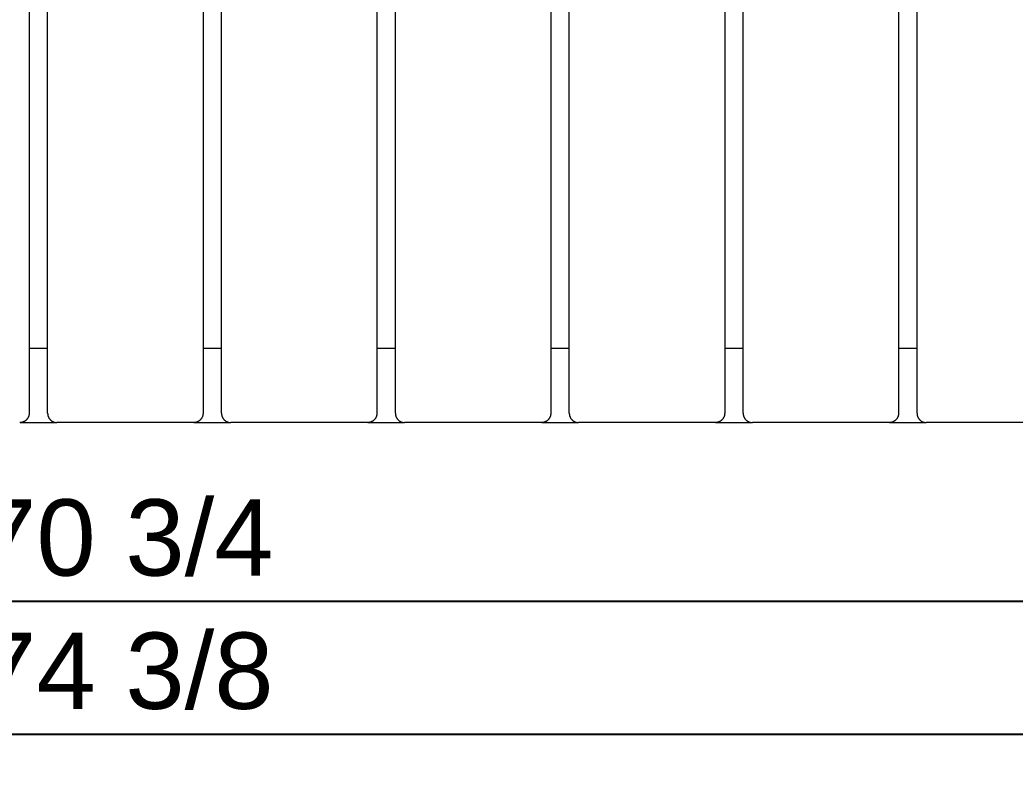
# Model space of a CAD drawing. Header units: inches. Extents: x -6 to 165, y -5 to 126.
# Drawn here: x 38.66 to 59.85, y 38.8 to 55.09 of the extents above; entities that cross this region are included whole.
import ezdxf

# ---------------------------------------------------------------- set-up
doc = ezdxf.new("R2010")
doc.units = ezdxf.units.IN
doc.header["$PDSIZE"] = -1
for name, color, linetype, lineweight in [('ZANO_O', 10, 'Continuous', 0), ('ZANO_R', 7, 'Continuous', 0), ('ZANO_W', 1, 'Continuous', 0)]:
    doc.layers.add(name, color=color, linetype=linetype, lineweight=lineweight)
doc.styles.get("Standard").update_dxf_attribs({"font": 'arial.ttf'})
doc.dimstyles.new('amerykanie', dxfattribs={"dimtxt": 50, "dimasz": 50, "dimexe": 0.5, "dimexo": 0.5, "dimgap": 1, "dimtad": 1, "dimdec": 0, "dimzin": 0, "dimlunit": 5, "dimtxsty": 'Standard', "dimcen": 0.09, "dimclrd": 1, "dimclre": 1, "dimclrt": 1, "dimazin": 0, "dimtfac": 1, "dimtdec": 0, "dimtmove": 0, "dimatfit": 3, "dimfxl": 1, "dimtzin": 0, "dimarcsym": 1})

# ---------------------------------------------------------------- blocks, each defined once
blk = doc.blocks.new('*D364')
at = {"layer": 'Defpoints', "color": 0}
for p in [(3.73, 46.916), (78.085, 46.895), (78.085, 39.887)]:
    blk.add_point(p, dxfattribs=at)
at = {"layer": 'ZANO_W', "color": 1, "lineweight": -2}
for p, q in [((3.73, 46.416), (3.73, 39.387)), ((78.085, 46.395), (78.085, 39.387)), ((4.73, 39.887), (77.085, 39.887))]:
    blk.add_line(p, q, dxfattribs=at)
at = {"layer": 'ZANO_W', "color": 1}
for points in [[(4.73, 40.054), (4.73, 39.72), (3.73, 39.887)], [(77.085, 39.72), (77.085, 40.054), (78.085, 39.887)]]:
    blk.add_solid(points, dxfattribs=at)
at = {"layer": 'ZANO_W', "color": 1, "insert": (40.908, 41.228), "char_height": 1.625, "attachment_point": 5}
blk.add_mtext('74 3/8', dxfattribs=at)
blk = doc.blocks.new('*D368')
at = {"layer": 'Defpoints', "color": 0}
for p in [(5.542, 46.522), (76.274, 46.522), (76.274, 42.723)]:
    blk.add_point(p, dxfattribs=at)
at = {"layer": 'ZANO_O', "color": 1, "lineweight": -2}
for p, q in [((5.542, 46.022), (5.542, 42.223)), ((76.274, 46.022), (76.274, 42.223)), ((6.542, 42.723), (75.274, 42.723))]:
    blk.add_line(p, q, dxfattribs=at)
at = {"layer": 'ZANO_O', "color": 1}
for points in [[(6.542, 42.89), (6.542, 42.556), (5.542, 42.723)], [(75.274, 42.556), (75.274, 42.89), (76.274, 42.723)]]:
    blk.add_solid(points, dxfattribs=at)
at = {"layer": 'ZANO_O', "color": 1, "insert": (40.908, 44.064), "char_height": 1.625, "attachment_point": 5}
blk.add_mtext('70 3/4', dxfattribs=at)

msp = doc.modelspace()

# ---------------------------------------------------------------- linework, layer by layer
at = {"layer": 'ZANO_R'}
for p, q in [((38.85995, 64.0473), (38.85995, 46.71867)), ((39.25378, 46.71867), (39.25378, 64.0473)), ((42.56198, 64.0473), (42.56198, 46.71867)), ((42.95581, 46.71867), (42.95581, 64.0473)), ((46.26401, 64.0473), (46.26401, 46.71867)), ((46.65784, 46.71867), (46.65784, 64.0473)), ((49.96603, 64.0473), (49.96603, 46.71867)), ((50.35987, 46.71867), (50.35987, 64.0473)), ((53.66806, 64.0473), (53.66806, 46.71867)), ((54.06189, 46.71867), (54.06189, 64.0473)), ((57.37009, 64.0473), (57.37009, 46.71867)), ((57.76392, 46.71867), (57.76392, 64.0473)), ((39.25378, 48.09708), (38.85995, 48.09708)), ((42.95581, 48.09708), (42.56198, 48.09708)), ((46.65784, 48.09708), (46.26401, 48.09708)), ((50.35987, 48.09708), (49.96603, 48.09708)), ((54.06189, 48.09708), (53.66806, 48.09708)), ((57.76392, 48.09708), (57.37009, 48.09708)), ((38.83128, 46.61635), (38.82769, 46.61067)), ((38.83468, 46.62216), (38.83128, 46.61635)), ((38.83787, 46.62807), (38.83468, 46.62216)), ((38.84087, 46.63409), (38.83787, 46.62807)), ((38.84365, 46.64021), (38.84087, 46.63409)), ((38.84622, 46.64643), (38.84365, 46.64021)), ((38.84858, 46.65272), (38.84622, 46.64643)), ((38.85072, 46.6591), (38.84858, 46.65272)), ((38.85265, 46.66554), (38.85072, 46.6591)), ((38.85435, 46.67204), (38.85265, 46.66554)), ((38.85583, 46.6786), (38.85435, 46.67204)), ((38.85709, 46.68521), (38.85583, 46.6786)), ((38.85812, 46.69185), (38.85709, 46.68521)), ((38.85892, 46.69853), (38.85812, 46.69185)), ((38.85949, 46.70523), (38.85892, 46.69853)), ((38.85984, 46.71194), (38.85949, 46.70523)), ((38.85995, 46.71867), (38.85984, 46.71194)), ((39.25378, 46.71867), (39.2539, 46.71194)), ((39.2539, 46.71194), (39.25424, 46.70523)), ((39.25424, 46.70523), (39.25482, 46.69853)), ((39.25482, 46.69853), (39.25562, 46.69185)), ((39.25562, 46.69185), (39.25665, 46.68521)), ((39.25665, 46.68521), (39.2579, 46.6786)), ((39.2579, 46.6786), (39.25938, 46.67204)), ((39.25938, 46.67204), (39.26109, 46.66554)), ((39.26109, 46.66554), (39.26301, 46.6591)), ((39.26301, 46.6591), (39.26515, 46.65272)), ((39.26515, 46.65272), (39.26751, 46.64643)), ((39.26751, 46.64643), (39.27009, 46.64021)), ((39.27009, 46.64021), (39.27287, 46.63409)), ((39.27287, 46.63409), (39.27586, 46.62807)), ((39.27586, 46.62807), (39.27906, 46.62216)), ((39.27906, 46.62216), (39.28245, 46.61635)), ((39.28245, 46.61635), (39.28604, 46.61067)), ((42.53331, 46.61635), (42.52972, 46.61067)), ((42.53671, 46.62216), (42.53331, 46.61635)), ((42.5399, 46.62807), (42.53671, 46.62216)), ((42.54289, 46.63409), (42.5399, 46.62807)), ((42.54568, 46.64021), (42.54289, 46.63409)), ((42.54825, 46.64643), (42.54568, 46.64021)), ((42.55061, 46.65272), (42.54825, 46.64643)), ((42.55275, 46.6591), (42.55061, 46.65272)), ((42.55468, 46.66554), (42.55275, 46.6591)), ((42.55638, 46.67204), (42.55468, 46.66554)), ((42.55786, 46.6786), (42.55638, 46.67204)), ((42.55912, 46.68521), (42.55786, 46.6786)), ((42.56014, 46.69185), (42.55912, 46.68521)), ((42.56095, 46.69853), (42.56014, 46.69185)), ((42.56152, 46.70523), (42.56095, 46.69853)), ((42.56186, 46.71194), (42.56152, 46.70523)), ((42.56198, 46.71867), (42.56186, 46.71194)), ((42.95581, 46.71867), (42.95593, 46.71194)), ((42.95593, 46.71194), (42.95627, 46.70523)), ((42.95627, 46.70523), (42.95684, 46.69853)), ((42.95684, 46.69853), (42.95765, 46.69185)), ((42.95765, 46.69185), (42.95867, 46.68521)), ((42.95867, 46.68521), (42.95993, 46.6786)), ((42.95993, 46.6786), (42.96141, 46.67204)), ((42.96141, 46.67204), (42.96311, 46.66554)), ((42.96311, 46.66554), (42.96504, 46.6591)), ((42.96504, 46.6591), (42.96718, 46.65272)), ((42.96718, 46.65272), (42.96954, 46.64643)), ((42.96954, 46.64643), (42.97211, 46.64021)), ((42.97211, 46.64021), (42.9749, 46.63409)), ((42.9749, 46.63409), (42.97789, 46.62807)), ((42.97789, 46.62807), (42.98108, 46.62216)), ((42.98108, 46.62216), (42.98448, 46.61635)), ((42.98448, 46.61635), (42.98807, 46.61067)), ((46.23534, 46.61635), (46.23175, 46.61067)), ((46.23873, 46.62216), (46.23534, 46.61635)), ((46.24193, 46.62807), (46.23873, 46.62216)), ((46.24492, 46.63409), (46.24193, 46.62807)), ((46.2477, 46.64021), (46.24492, 46.63409)), ((46.25028, 46.64643), (46.2477, 46.64021)), ((46.25264, 46.65272), (46.25028, 46.64643)), ((46.25478, 46.6591), (46.25264, 46.65272)), ((46.2567, 46.66554), (46.25478, 46.6591)), ((46.25841, 46.67204), (46.2567, 46.66554)), ((46.25989, 46.6786), (46.25841, 46.67204)), ((46.26114, 46.68521), (46.25989, 46.6786)), ((46.26217, 46.69185), (46.26114, 46.68521)), ((46.26297, 46.69853), (46.26217, 46.69185)), ((46.26355, 46.70523), (46.26297, 46.69853)), ((46.26389, 46.71194), (46.26355, 46.70523)), ((46.26401, 46.71867), (46.26389, 46.71194)), ((46.65784, 46.71867), (46.65795, 46.71194)), ((46.65795, 46.71194), (46.6583, 46.70523)), ((46.6583, 46.70523), (46.65887, 46.69853)), ((46.65887, 46.69853), (46.65967, 46.69185)), ((46.65967, 46.69185), (46.6607, 46.68521)), ((46.6607, 46.68521), (46.66196, 46.6786)), ((46.66196, 46.6786), (46.66344, 46.67204)), ((46.66344, 46.67204), (46.66514, 46.66554)), ((46.66514, 46.66554), (46.66707, 46.6591)), ((46.66707, 46.6591), (46.66921, 46.65272)), ((46.66921, 46.65272), (46.67157, 46.64643)), ((46.67157, 46.64643), (46.67414, 46.64021)), ((46.67414, 46.64021), (46.67693, 46.63409)), ((46.67693, 46.63409), (46.67992, 46.62807)), ((46.67992, 46.62807), (46.68311, 46.62216)), ((46.68311, 46.62216), (46.68651, 46.61635)), ((46.68651, 46.61635), (46.6901, 46.61067)), ((49.93737, 46.61635), (49.93378, 46.61067)), ((49.94076, 46.62216), (49.93737, 46.61635)), ((49.94396, 46.62807), (49.94076, 46.62216)), ((49.94695, 46.63409), (49.94396, 46.62807)), ((49.94973, 46.64021), (49.94695, 46.63409)), ((49.9523, 46.64643), (49.94973, 46.64021)), ((49.95466, 46.65272), (49.9523, 46.64643)), ((49.95681, 46.6591), (49.95466, 46.65272)), ((49.95873, 46.66554), (49.95681, 46.6591)), ((49.96043, 46.67204), (49.95873, 46.66554)), ((49.96191, 46.6786), (49.96043, 46.67204)), ((49.96317, 46.68521), (49.96191, 46.6786)), ((49.9642, 46.69185), (49.96317, 46.68521)), ((49.965, 46.69853), (49.9642, 46.69185)), ((49.96557, 46.70523), (49.965, 46.69853)), ((49.96592, 46.71194), (49.96557, 46.70523)), ((49.96603, 46.71867), (49.96592, 46.71194)), ((50.35987, 46.71867), (50.35998, 46.71194)), ((50.35998, 46.71194), (50.36033, 46.70523)), ((50.36033, 46.70523), (50.3609, 46.69853)), ((50.3609, 46.69853), (50.3617, 46.69185)), ((50.3617, 46.69185), (50.36273, 46.68521)), ((50.36273, 46.68521), (50.36398, 46.6786)), ((50.36398, 46.6786), (50.36547, 46.67204)), ((50.36547, 46.67204), (50.36717, 46.66554)), ((50.36717, 46.66554), (50.36909, 46.6591)), ((50.36909, 46.6591), (50.37124, 46.65272)), ((50.37124, 46.65272), (50.3736, 46.64643)), ((50.3736, 46.64643), (50.37617, 46.64021)), ((50.37617, 46.64021), (50.37895, 46.63409)), ((50.37895, 46.63409), (50.38194, 46.62807)), ((50.38194, 46.62807), (50.38514, 46.62216)), ((50.38514, 46.62216), (50.38853, 46.61635)), ((50.38853, 46.61635), (50.39212, 46.61067)), ((53.63939, 46.61635), (53.6358, 46.61067)), ((53.64279, 46.62216), (53.63939, 46.61635)), ((53.64598, 46.62807), (53.64279, 46.62216)), ((53.64897, 46.63409), (53.64598, 46.62807)), ((53.65176, 46.64021), (53.64897, 46.63409)), ((53.65433, 46.64643), (53.65176, 46.64021)), ((53.65669, 46.65272), (53.65433, 46.64643)), ((53.65883, 46.6591), (53.65669, 46.65272)), ((53.66076, 46.66554), (53.65883, 46.6591)), ((53.66246, 46.67204), (53.66076, 46.66554)), ((53.66394, 46.6786), (53.66246, 46.67204)), ((53.6652, 46.68521), (53.66394, 46.6786)), ((53.66623, 46.69185), (53.6652, 46.68521)), ((53.66703, 46.69853), (53.66623, 46.69185)), ((53.6676, 46.70523), (53.66703, 46.69853)), ((53.66795, 46.71194), (53.6676, 46.70523)), ((53.66806, 46.71867), (53.66795, 46.71194)), ((54.06189, 46.71867), (54.06201, 46.71194)), ((54.06201, 46.71194), (54.06235, 46.70523)), ((54.06235, 46.70523), (54.06293, 46.69853)), ((54.06293, 46.69853), (54.06373, 46.69185)), ((54.06373, 46.69185), (54.06476, 46.68521)), ((54.06476, 46.68521), (54.06601, 46.6786)), ((54.06601, 46.6786), (54.06749, 46.67204)), ((54.06749, 46.67204), (54.0692, 46.66554)), ((54.0692, 46.66554), (54.07112, 46.6591)), ((54.07112, 46.6591), (54.07326, 46.65272)), ((54.07326, 46.65272), (54.07562, 46.64643)), ((54.07562, 46.64643), (54.0782, 46.64021)), ((54.0782, 46.64021), (54.08098, 46.63409)), ((54.08098, 46.63409), (54.08397, 46.62807)), ((54.08397, 46.62807), (54.08717, 46.62216)), ((54.08717, 46.62216), (54.09056, 46.61635)), ((54.09056, 46.61635), (54.09415, 46.61067)), ((57.34142, 46.61635), (57.33783, 46.61067)), ((57.34482, 46.62216), (57.34142, 46.61635)), ((57.34801, 46.62807), (57.34482, 46.62216)), ((57.351, 46.63409), (57.34801, 46.62807)), ((57.35379, 46.64021), (57.351, 46.63409)), ((57.35636, 46.64643), (57.35379, 46.64021)), ((57.35872, 46.65272), (57.35636, 46.64643)), ((57.36086, 46.6591), (57.35872, 46.65272)), ((57.36279, 46.66554), (57.36086, 46.6591)), ((57.36449, 46.67204), (57.36279, 46.66554)), ((57.36597, 46.6786), (57.36449, 46.67204)), ((57.36722, 46.68521), (57.36597, 46.6786)), ((57.36825, 46.69185), (57.36722, 46.68521)), ((57.36906, 46.69853), (57.36825, 46.69185)), ((57.36963, 46.70523), (57.36906, 46.69853)), ((57.36997, 46.71194), (57.36963, 46.70523)), ((57.37009, 46.71867), (57.36997, 46.71194)), ((57.76392, 46.71867), (57.76404, 46.71194)), ((57.76404, 46.71194), (57.76438, 46.70523)), ((57.76438, 46.70523), (57.76495, 46.69853)), ((57.76495, 46.69853), (57.76575, 46.69185)), ((57.76575, 46.69185), (57.76678, 46.68521)), ((57.76678, 46.68521), (57.76804, 46.6786)), ((57.76804, 46.6786), (57.76952, 46.67204)), ((57.76952, 46.67204), (57.77122, 46.66554)), ((57.77122, 46.66554), (57.77315, 46.6591)), ((57.77315, 46.6591), (57.77529, 46.65272)), ((57.77529, 46.65272), (57.77765, 46.64643)), ((57.77765, 46.64643), (57.78022, 46.64021)), ((57.78022, 46.64021), (57.78301, 46.63409)), ((57.78301, 46.63409), (57.786, 46.62807)), ((57.786, 46.62807), (57.78919, 46.62216)), ((57.78919, 46.62216), (57.79259, 46.61635)), ((57.79259, 46.61635), (57.79618, 46.61067)), ((38.66976, 46.52186), (38.66304, 46.52175)), ((38.66741, 46.52175), (39.44633, 46.52175)), ((38.67647, 46.52221), (38.66976, 46.52186)), ((38.68317, 46.52278), (38.67647, 46.52221)), ((38.68985, 46.52358), (38.68317, 46.52278)), ((38.69649, 46.52461), (38.68985, 46.52358)), ((38.7031, 46.52587), (38.69649, 46.52461)), ((38.70966, 46.52735), (38.7031, 46.52587)), ((38.71616, 46.52905), (38.70966, 46.52735)), ((38.72261, 46.53098), (38.71616, 46.52905)), ((38.72898, 46.53312), (38.72261, 46.53098)), ((38.73527, 46.53548), (38.72898, 46.53312)), ((38.74149, 46.53805), (38.73527, 46.53548)), ((38.74761, 46.54084), (38.74149, 46.53805)), ((38.75363, 46.54383), (38.74761, 46.54084)), ((38.75955, 46.54702), (38.75363, 46.54383)), ((38.76535, 46.55042), (38.75955, 46.54702)), ((38.77103, 46.55401), (38.76535, 46.55042)), ((38.77659, 46.55779), (38.77103, 46.55401)), ((38.78202, 46.56176), (38.77659, 46.55779)), ((38.78731, 46.56592), (38.78202, 46.56176)), ((38.79245, 46.57025), (38.78731, 46.56592)), ((38.79744, 46.57475), (38.79245, 46.57025)), ((38.80228, 46.57942), (38.79744, 46.57475)), ((38.80695, 46.58426), (38.80228, 46.57942)), ((38.81145, 46.58925), (38.80695, 46.58426)), ((38.81579, 46.59439), (38.81145, 46.58925)), ((38.81994, 46.59968), (38.81579, 46.59439)), ((38.82391, 46.60511), (38.81994, 46.59968)), ((38.82769, 46.61067), (38.82391, 46.60511)), ((39.28604, 46.61067), (39.28983, 46.60511)), ((39.28983, 46.60511), (39.2938, 46.59968)), ((39.2938, 46.59968), (39.29795, 46.59439)), ((39.29795, 46.59439), (39.30228, 46.58925)), ((39.30228, 46.58925), (39.30679, 46.58426)), ((39.30679, 46.58426), (39.31146, 46.57942)), ((39.31146, 46.57942), (39.31629, 46.57475)), ((39.31629, 46.57475), (39.32129, 46.57025)), ((39.32129, 46.57025), (39.32643, 46.56592)), ((39.32643, 46.56592), (39.33172, 46.56176)), ((39.33172, 46.56176), (39.33714, 46.55779)), ((39.33714, 46.55779), (39.3427, 46.55401)), ((39.3427, 46.55401), (39.34839, 46.55042)), ((39.34839, 46.55042), (39.35419, 46.54702)), ((39.35419, 46.54702), (39.36011, 46.54383)), ((39.36011, 46.54383), (39.36613, 46.54084)), ((39.36613, 46.54084), (39.37225, 46.53805)), ((39.37225, 46.53805), (39.37846, 46.53548)), ((39.37846, 46.53548), (39.38476, 46.53312)), ((39.38476, 46.53312), (39.39113, 46.53098)), ((39.39113, 46.53098), (39.39757, 46.52905)), ((39.39757, 46.52905), (39.40408, 46.52735)), ((39.40408, 46.52735), (39.41064, 46.52587)), ((39.41064, 46.52587), (39.41724, 46.52461)), ((39.41724, 46.52461), (39.42389, 46.52358)), ((39.42389, 46.52358), (39.43056, 46.52278)), ((39.43056, 46.52278), (39.43726, 46.52221)), ((39.43726, 46.52221), (39.44398, 46.52186)), ((39.44398, 46.52186), (39.4507, 46.52175)), ((42.36506, 46.52175), (39.4507, 46.52175)), ((42.37179, 46.52186), (42.36506, 46.52175)), ((42.36943, 46.52175), (43.14836, 46.52175)), ((42.3785, 46.52221), (42.37179, 46.52186)), ((42.3852, 46.52278), (42.3785, 46.52221)), ((42.39188, 46.52358), (42.3852, 46.52278)), ((42.39852, 46.52461), (42.39188, 46.52358)), ((42.40513, 46.52587), (42.39852, 46.52461)), ((42.41169, 46.52735), (42.40513, 46.52587)), ((42.41819, 46.52905), (42.41169, 46.52735)), ((42.42463, 46.53098), (42.41819, 46.52905)), ((42.43101, 46.53312), (42.42463, 46.53098)), ((42.4373, 46.53548), (42.43101, 46.53312)), ((42.44351, 46.53805), (42.4373, 46.53548)), ((42.44963, 46.54084), (42.44351, 46.53805)), ((42.45566, 46.54383), (42.44963, 46.54084)), ((42.46157, 46.54702), (42.45566, 46.54383)), ((42.46738, 46.55042), (42.46157, 46.54702)), ((42.47306, 46.55401), (42.46738, 46.55042)), ((42.47862, 46.55779), (42.47306, 46.55401)), ((42.48405, 46.56176), (42.47862, 46.55779)), ((42.48933, 46.56592), (42.48405, 46.56176)), ((42.49448, 46.57025), (42.48933, 46.56592)), ((42.49947, 46.57475), (42.49448, 46.57025)), ((42.5043, 46.57942), (42.49947, 46.57475)), ((42.50898, 46.58426), (42.5043, 46.57942)), ((42.51348, 46.58925), (42.50898, 46.58426)), ((42.51781, 46.59439), (42.51348, 46.58925)), ((42.52197, 46.59968), (42.51781, 46.59439)), ((42.52594, 46.60511), (42.52197, 46.59968)), ((42.52972, 46.61067), (42.52594, 46.60511)), ((42.98807, 46.61067), (42.99185, 46.60511)), ((42.99185, 46.60511), (42.99582, 46.59968)), ((42.99582, 46.59968), (42.99998, 46.59439)), ((42.99998, 46.59439), (43.00431, 46.58925)), ((43.00431, 46.58925), (43.00881, 46.58426)), ((43.00881, 46.58426), (43.01349, 46.57942)), ((43.01349, 46.57942), (43.01832, 46.57475)), ((43.01832, 46.57475), (43.02331, 46.57025)), ((43.02331, 46.57025), (43.02846, 46.56592)), ((43.02846, 46.56592), (43.03374, 46.56176)), ((43.03374, 46.56176), (43.03917, 46.55779)), ((43.03917, 46.55779), (43.04473, 46.55401)), ((43.04473, 46.55401), (43.05041, 46.55042)), ((43.05041, 46.55042), (43.05622, 46.54702)), ((43.05622, 46.54702), (43.06213, 46.54383)), ((43.06213, 46.54383), (43.06816, 46.54084)), ((43.06816, 46.54084), (43.07428, 46.53805)), ((43.07428, 46.53805), (43.08049, 46.53548)), ((43.08049, 46.53548), (43.08678, 46.53312)), ((43.08678, 46.53312), (43.09316, 46.53098)), ((43.09316, 46.53098), (43.0996, 46.52905)), ((43.0996, 46.52905), (43.10611, 46.52735)), ((43.10611, 46.52735), (43.11266, 46.52587)), ((43.11266, 46.52587), (43.11927, 46.52461)), ((43.11927, 46.52461), (43.12591, 46.52358)), ((43.12591, 46.52358), (43.13259, 46.52278)), ((43.13259, 46.52278), (43.13929, 46.52221)), ((43.13929, 46.52221), (43.146, 46.52186)), ((43.146, 46.52186), (43.15273, 46.52175)), ((46.06709, 46.52175), (43.15273, 46.52175)), ((46.07381, 46.52186), (46.06709, 46.52175)), ((46.07146, 46.52175), (46.85038, 46.52175)), ((46.08053, 46.52221), (46.07381, 46.52186)), ((46.08723, 46.52278), (46.08053, 46.52221)), ((46.0939, 46.52358), (46.08723, 46.52278)), ((46.10055, 46.52461), (46.0939, 46.52358)), ((46.10715, 46.52587), (46.10055, 46.52461)), ((46.11371, 46.52735), (46.10715, 46.52587)), ((46.12022, 46.52905), (46.11371, 46.52735)), ((46.12666, 46.53098), (46.12022, 46.52905)), ((46.13303, 46.53312), (46.12666, 46.53098)), ((46.13933, 46.53548), (46.13303, 46.53312)), ((46.14554, 46.53805), (46.13933, 46.53548)), ((46.15166, 46.54084), (46.14554, 46.53805)), ((46.15768, 46.54383), (46.15166, 46.54084)), ((46.1636, 46.54702), (46.15768, 46.54383)), ((46.1694, 46.55042), (46.1636, 46.54702)), ((46.17509, 46.55401), (46.1694, 46.55042)), ((46.18065, 46.55779), (46.17509, 46.55401)), ((46.18607, 46.56176), (46.18065, 46.55779)), ((46.19136, 46.56592), (46.18607, 46.56176)), ((46.1965, 46.57025), (46.19136, 46.56592)), ((46.2015, 46.57475), (46.1965, 46.57025)), ((46.20633, 46.57942), (46.2015, 46.57475)), ((46.211, 46.58426), (46.20633, 46.57942)), ((46.21551, 46.58925), (46.211, 46.58426)), ((46.21984, 46.59439), (46.21551, 46.58925)), ((46.22399, 46.59968), (46.21984, 46.59439)), ((46.22796, 46.60511), (46.22399, 46.59968)), ((46.23175, 46.61067), (46.22796, 46.60511)), ((46.6901, 46.61067), (46.69388, 46.60511)), ((46.69388, 46.60511), (46.69785, 46.59968)), ((46.69785, 46.59968), (46.702, 46.59439)), ((46.702, 46.59439), (46.70634, 46.58925)), ((46.70634, 46.58925), (46.71084, 46.58426)), ((46.71084, 46.58426), (46.71551, 46.57942)), ((46.71551, 46.57942), (46.72035, 46.57475)), ((46.72035, 46.57475), (46.72534, 46.57025)), ((46.72534, 46.57025), (46.73048, 46.56592)), ((46.73048, 46.56592), (46.73577, 46.56176)), ((46.73577, 46.56176), (46.7412, 46.55779)), ((46.7412, 46.55779), (46.74676, 46.55401)), ((46.74676, 46.55401), (46.75244, 46.55042)), ((46.75244, 46.55042), (46.75824, 46.54702)), ((46.75824, 46.54702), (46.76416, 46.54383)), ((46.76416, 46.54383), (46.77018, 46.54084)), ((46.77018, 46.54084), (46.7763, 46.53805)), ((46.7763, 46.53805), (46.78252, 46.53548)), ((46.78252, 46.53548), (46.78881, 46.53312)), ((46.78881, 46.53312), (46.79519, 46.53098)), ((46.79519, 46.53098), (46.80163, 46.52905)), ((46.80163, 46.52905), (46.80813, 46.52735)), ((46.80813, 46.52735), (46.81469, 46.52587)), ((46.81469, 46.52587), (46.8213, 46.52461)), ((46.8213, 46.52461), (46.82794, 46.52358)), ((46.82794, 46.52358), (46.83462, 46.52278)), ((46.83462, 46.52278), (46.84132, 46.52221)), ((46.84132, 46.52221), (46.84803, 46.52186)), ((46.84803, 46.52186), (46.85476, 46.52175)), ((49.76912, 46.52175), (46.85476, 46.52175)), ((49.77584, 46.52186), (49.76912, 46.52175)), ((49.77349, 46.52175), (50.55241, 46.52175)), ((49.78256, 46.52221), (49.77584, 46.52186)), ((49.78925, 46.52278), (49.78256, 46.52221)), ((49.79593, 46.52358), (49.78925, 46.52278)), ((49.80258, 46.52461), (49.79593, 46.52358)), ((49.80918, 46.52587), (49.80258, 46.52461)), ((49.81574, 46.52735), (49.80918, 46.52587)), ((49.82224, 46.52905), (49.81574, 46.52735)), ((49.82869, 46.53098), (49.82224, 46.52905)), ((49.83506, 46.53312), (49.82869, 46.53098)), ((49.84136, 46.53548), (49.83506, 46.53312)), ((49.84757, 46.53805), (49.84136, 46.53548)), ((49.85369, 46.54084), (49.84757, 46.53805)), ((49.85971, 46.54383), (49.85369, 46.54084)), ((49.86563, 46.54702), (49.85971, 46.54383)), ((49.87143, 46.55042), (49.86563, 46.54702)), ((49.87712, 46.55401), (49.87143, 46.55042)), ((49.88267, 46.55779), (49.87712, 46.55401)), ((49.8881, 46.56176), (49.88267, 46.55779)), ((49.89339, 46.56592), (49.8881, 46.56176)), ((49.89853, 46.57025), (49.89339, 46.56592)), ((49.90352, 46.57475), (49.89853, 46.57025)), ((49.90836, 46.57942), (49.90352, 46.57475)), ((49.91303, 46.58426), (49.90836, 46.57942)), ((49.91754, 46.58925), (49.91303, 46.58426)), ((49.92187, 46.59439), (49.91754, 46.58925)), ((49.92602, 46.59968), (49.92187, 46.59439)), ((49.92999, 46.60511), (49.92602, 46.59968)), ((49.93378, 46.61067), (49.92999, 46.60511)), ((50.39212, 46.61067), (50.39591, 46.60511)), ((50.39591, 46.60511), (50.39988, 46.59968)), ((50.39988, 46.59968), (50.40403, 46.59439)), ((50.40403, 46.59439), (50.40836, 46.58925)), ((50.40836, 46.58925), (50.41287, 46.58426)), ((50.41287, 46.58426), (50.41754, 46.57942)), ((50.41754, 46.57942), (50.42238, 46.57475)), ((50.42238, 46.57475), (50.42737, 46.57025)), ((50.42737, 46.57025), (50.43251, 46.56592)), ((50.43251, 46.56592), (50.4378, 46.56176)), ((50.4378, 46.56176), (50.44322, 46.55779)), ((50.44322, 46.55779), (50.44878, 46.55401)), ((50.44878, 46.55401), (50.45447, 46.55042)), ((50.45447, 46.55042), (50.46027, 46.54702)), ((50.46027, 46.54702), (50.46619, 46.54383)), ((50.46619, 46.54383), (50.47221, 46.54084)), ((50.47221, 46.54084), (50.47833, 46.53805)), ((50.47833, 46.53805), (50.48454, 46.53548)), ((50.48454, 46.53548), (50.49084, 46.53312)), ((50.49084, 46.53312), (50.49721, 46.53098)), ((50.49721, 46.53098), (50.50366, 46.52905)), ((50.50366, 46.52905), (50.51016, 46.52735)), ((50.51016, 46.52735), (50.51672, 46.52587)), ((50.51672, 46.52587), (50.52332, 46.52461)), ((50.52332, 46.52461), (50.52997, 46.52358)), ((50.52997, 46.52358), (50.53665, 46.52278)), ((50.53665, 46.52278), (50.54334, 46.52221)), ((50.54334, 46.52221), (50.55006, 46.52186)), ((50.55006, 46.52186), (50.55678, 46.52175)), ((53.47114, 46.52175), (50.55678, 46.52175)), ((53.47787, 46.52186), (53.47114, 46.52175)), ((53.47552, 46.52175), (54.25444, 46.52175)), ((53.48458, 46.52221), (53.47787, 46.52186)), ((53.49128, 46.52278), (53.48458, 46.52221)), ((53.49796, 46.52358), (53.49128, 46.52278)), ((53.5046, 46.52461), (53.49796, 46.52358)), ((53.51121, 46.52587), (53.5046, 46.52461)), ((53.51777, 46.52735), (53.51121, 46.52587)), ((53.52427, 46.52905), (53.51777, 46.52735)), ((53.53071, 46.53098), (53.52427, 46.52905)), ((53.53709, 46.53312), (53.53071, 46.53098)), ((53.54338, 46.53548), (53.53709, 46.53312)), ((53.5496, 46.53805), (53.54338, 46.53548)), ((53.55572, 46.54084), (53.5496, 46.53805)), ((53.56174, 46.54383), (53.55572, 46.54084)), ((53.56766, 46.54702), (53.56174, 46.54383)), ((53.57346, 46.55042), (53.56766, 46.54702)), ((53.57914, 46.55401), (53.57346, 46.55042)), ((53.5847, 46.55779), (53.57914, 46.55401)), ((53.59013, 46.56176), (53.5847, 46.55779)), ((53.59542, 46.56592), (53.59013, 46.56176)), ((53.60056, 46.57025), (53.59542, 46.56592)), ((53.60555, 46.57475), (53.60056, 46.57025)), ((53.61039, 46.57942), (53.60555, 46.57475)), ((53.61506, 46.58426), (53.61039, 46.57942)), ((53.61956, 46.58925), (53.61506, 46.58426)), ((53.62389, 46.59439), (53.61956, 46.58925)), ((53.62805, 46.59968), (53.62389, 46.59439)), ((53.63202, 46.60511), (53.62805, 46.59968)), ((53.6358, 46.61067), (53.63202, 46.60511)), ((54.09415, 46.61067), (54.09794, 46.60511)), ((54.09794, 46.60511), (54.10191, 46.59968)), ((54.10191, 46.59968), (54.10606, 46.59439)), ((54.10606, 46.59439), (54.11039, 46.58925)), ((54.11039, 46.58925), (54.1149, 46.58426)), ((54.1149, 46.58426), (54.11957, 46.57942)), ((54.11957, 46.57942), (54.1244, 46.57475)), ((54.1244, 46.57475), (54.1294, 46.57025)), ((54.1294, 46.57025), (54.13454, 46.56592)), ((54.13454, 46.56592), (54.13983, 46.56176)), ((54.13983, 46.56176), (54.14525, 46.55779)), ((54.14525, 46.55779), (54.15081, 46.55401)), ((54.15081, 46.55401), (54.1565, 46.55042)), ((54.1565, 46.55042), (54.1623, 46.54702)), ((54.1623, 46.54702), (54.16822, 46.54383)), ((54.16822, 46.54383), (54.17424, 46.54084)), ((54.17424, 46.54084), (54.18036, 46.53805)), ((54.18036, 46.53805), (54.18657, 46.53548)), ((54.18657, 46.53548), (54.19287, 46.53312)), ((54.19287, 46.53312), (54.19924, 46.53098)), ((54.19924, 46.53098), (54.20568, 46.52905)), ((54.20568, 46.52905), (54.21219, 46.52735)), ((54.21219, 46.52735), (54.21875, 46.52587)), ((54.21875, 46.52587), (54.22535, 46.52461)), ((54.22535, 46.52461), (54.232, 46.52358)), ((54.232, 46.52358), (54.23867, 46.52278)), ((54.23867, 46.52278), (54.24537, 46.52221)), ((54.24537, 46.52221), (54.25209, 46.52186)), ((54.25209, 46.52186), (54.25881, 46.52175)), ((57.17317, 46.52175), (54.25881, 46.52175)), ((57.17989, 46.52186), (57.17317, 46.52175)), ((57.17754, 46.52175), (57.95647, 46.52175)), ((57.18661, 46.52221), (57.17989, 46.52186)), ((57.19331, 46.52278), (57.18661, 46.52221)), ((57.19999, 46.52358), (57.19331, 46.52278)), ((57.20663, 46.52461), (57.19999, 46.52358)), ((57.21324, 46.52587), (57.20663, 46.52461)), ((57.21979, 46.52735), (57.21324, 46.52587)), ((57.2263, 46.52905), (57.21979, 46.52735)), ((57.23274, 46.53098), (57.2263, 46.52905)), ((57.23912, 46.53312), (57.23274, 46.53098)), ((57.24541, 46.53548), (57.23912, 46.53312)), ((57.25162, 46.53805), (57.24541, 46.53548)), ((57.25774, 46.54084), (57.25162, 46.53805)), ((57.26377, 46.54383), (57.25774, 46.54084)), ((57.26968, 46.54702), (57.26377, 46.54383)), ((57.27549, 46.55042), (57.26968, 46.54702)), ((57.28117, 46.55401), (57.27549, 46.55042)), ((57.28673, 46.55779), (57.28117, 46.55401)), ((57.29216, 46.56176), (57.28673, 46.55779)), ((57.29744, 46.56592), (57.29216, 46.56176)), ((57.30259, 46.57025), (57.29744, 46.56592)), ((57.30758, 46.57475), (57.30259, 46.57025)), ((57.31241, 46.57942), (57.30758, 46.57475)), ((57.31709, 46.58426), (57.31241, 46.57942)), ((57.32159, 46.58925), (57.31709, 46.58426)), ((57.32592, 46.59439), (57.32159, 46.58925)), ((57.33008, 46.59968), (57.32592, 46.59439)), ((57.33405, 46.60511), (57.33008, 46.59968)), ((57.33783, 46.61067), (57.33405, 46.60511)), ((57.79618, 46.61067), (57.79996, 46.60511)), ((57.79996, 46.60511), (57.80393, 46.59968)), ((57.80393, 46.59968), (57.80809, 46.59439)), ((57.80809, 46.59439), (57.81242, 46.58925)), ((57.81242, 46.58925), (57.81692, 46.58426)), ((57.81692, 46.58426), (57.8216, 46.57942)), ((57.8216, 46.57942), (57.82643, 46.57475)), ((57.82643, 46.57475), (57.83142, 46.57025)), ((57.83142, 46.57025), (57.83657, 46.56592)), ((57.83657, 46.56592), (57.84185, 46.56176)), ((57.84185, 46.56176), (57.84728, 46.55779)), ((57.84728, 46.55779), (57.85284, 46.55401)), ((57.85284, 46.55401), (57.85852, 46.55042)), ((57.85852, 46.55042), (57.86433, 46.54702)), ((57.86433, 46.54702), (57.87024, 46.54383)), ((57.87024, 46.54383), (57.87626, 46.54084)), ((57.87626, 46.54084), (57.88239, 46.53805)), ((57.88239, 46.53805), (57.8886, 46.53548)), ((57.8886, 46.53548), (57.89489, 46.53312)), ((57.89489, 46.53312), (57.90127, 46.53098)), ((57.90127, 46.53098), (57.90771, 46.52905)), ((57.90771, 46.52905), (57.91421, 46.52735)), ((57.91421, 46.52735), (57.92077, 46.52587)), ((57.92077, 46.52587), (57.92738, 46.52461)), ((57.92738, 46.52461), (57.93402, 46.52358)), ((57.93402, 46.52358), (57.9407, 46.52278)), ((57.9407, 46.52278), (57.9474, 46.52221)), ((57.9474, 46.52221), (57.95411, 46.52186)), ((57.95411, 46.52186), (57.96084, 46.52175)), ((60.8752, 46.52175), (57.96084, 46.52175))]:
    msp.add_line(p, q, dxfattribs=at)

# ---------------------------------------------------------------- dimensions: what is measured, and where the dimension line sits
at = {"layer": 'ZANO_O'}
dim = msp.add_linear_dim(base=(76.274057, 42.722994), p1=(5.541706, 46.521749), p2=(76.274057, 46.521749), dimstyle='amerykanie', override={"dimtxt": 1.625, "dimasz": 1, "dimgap": 0.5, "dimdec": 4, "dimaunit": 1, "dimadec": 1, "dimtdec": 4, "dimtmove": 1, "dimfrac": 2}, dxfattribs=at)
dim.commit()
dim.dimension.update_dxf_attribs({"geometry": '*D368', "text_midpoint": (40.907882, 44.063759)})
at = {"layer": 'ZANO_W'}
dim = msp.add_linear_dim(base=(78.08511, 39.88687), p1=(3.73008, 46.91558), p2=(78.08511, 46.89542), dimstyle='amerykanie', override={"dimtxt": 1.625, "dimasz": 1, "dimgap": 0.5, "dimdec": 4, "dimaunit": 1, "dimadec": 1, "dimtdec": 4, "dimtmove": 1, "dimfrac": 2}, dxfattribs=at)
dim.commit()
dim.dimension.update_dxf_attribs({"geometry": '*D364', "text_midpoint": (40.90759, 41.22764)})

doc.saveas('drawing.dxf')
